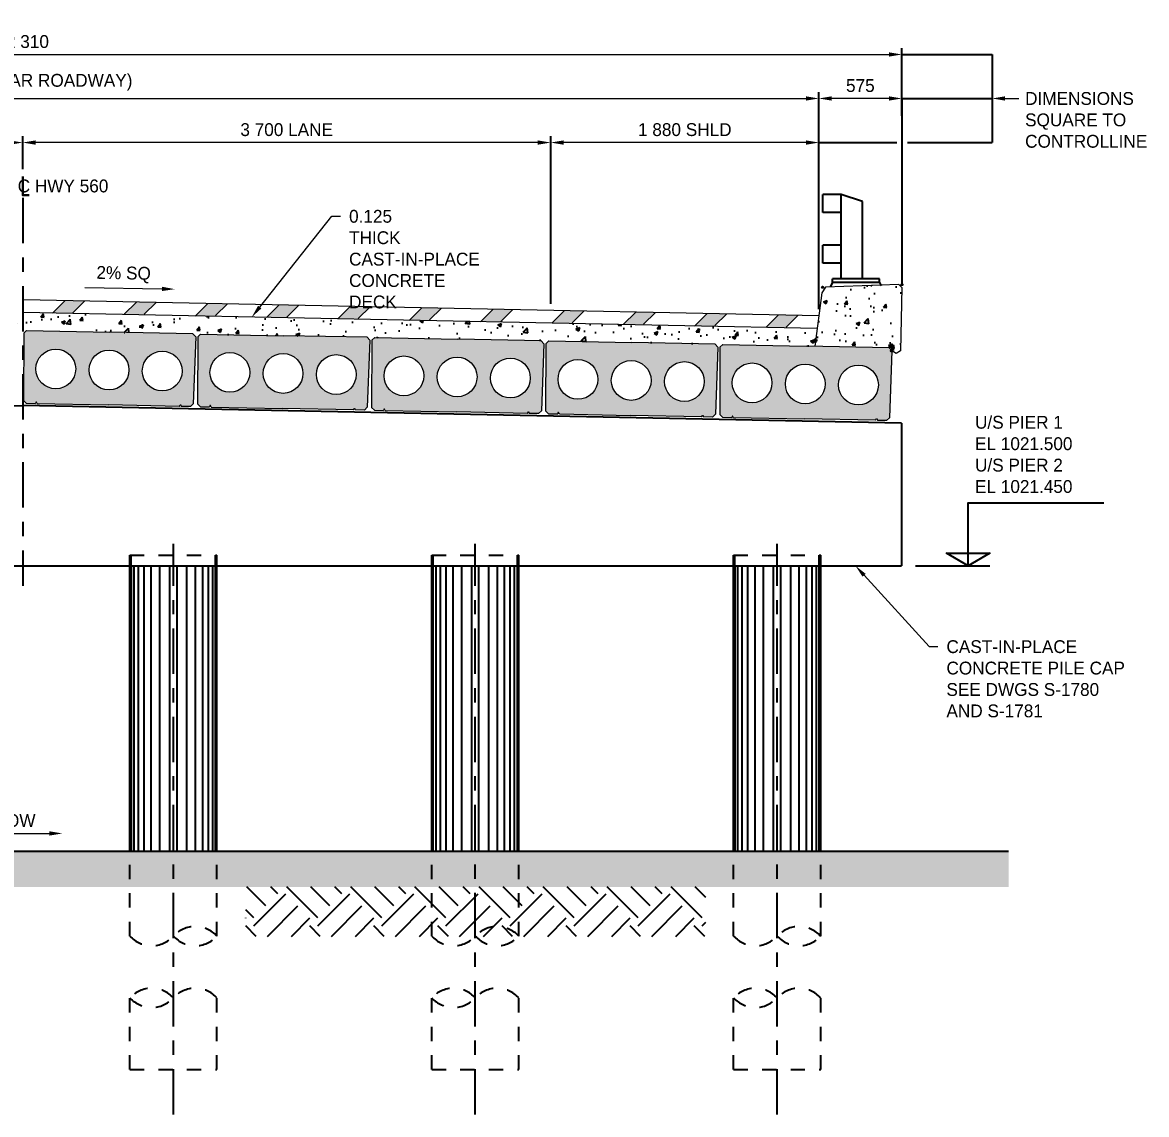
# Model space of a CAD drawing. Header units: metres. Extents: x 16681.2 to 16735.1, y 5649233.7 to 5649280.
# Drawn here: x 16724 to 16731.88, y 5649234.02 to 5649241.67 of the extents above; entities that cross this region are included whole.
import ezdxf
from ezdxf import colors
from ezdxf.entities.mleader import LeaderData, LeaderLine
from ezdxf.math import Vec2, Vec3

# ---------------------------------------------------------------- set-up
doc = ezdxf.new("R2010")
doc.units = ezdxf.units.M
doc.linetypes.add('CENTERX2', pattern=[101.6, 63.5, -12.7, 12.7, -12.7])
doc.linetypes.add('HIDDEN2', pattern=[4.7625, 3.175, -1.5875])
for name, color, linetype in [('S-BR-ANNO', 2, 'Continuous'), ('S-BR-CEN', 1, 'CENTERX2'), ('S-BR-DIM', 1, 'Continuous'), ('S-BR-EX-GROUND', 8, 'Continuous'), ('S-BR-HATCH', 252, 'Continuous'), ('S-BR-PIER', 3, 'Continuous'), ('S-BR-PILE-HDD', 21, 'HIDDEN2'), ('S-BR-PILE-PIPE', 63, 'Continuous'), ('S-BR-POST', 50, 'Continuous'), ('S-BR-RIP-RAP', 252, 'Continuous'), ('S-BR-TEXT', 2, 'Continuous')]:
    doc.layers.add(name, color=color, linetype=linetype)
doc.layers.add('S-BR-ELEVATIONS-NPLOT', color=8, linetype='Continuous', plot=False)
doc.layers.add('S-BR-NPLOT', color=250, linetype='Continuous', plot=False)
doc.layers.add('S-TB-TXT-WT2', color=2, linetype='Continuous', lineweight=30)
doc.styles.add('AT_Font_Prop_3.0', font='font99.shx', dxfattribs={"height": 3})
doc.dimstyles.new('AT_Prop_3.0 (Millimeters)', dxfattribs={"dimtxt": 3, "dimasz": 3, "dimexe": 1.5, "dimexo": 1.5, "dimgap": 1.5, "dimtad": 1, "dimdec": 3, "dimzin": 0, "dimdsep": 32, "dimtxsty": 'AT_Font_Prop_3.0', "dimcen": 1.5, "dimclrd": 1, "dimclre": 1, "dimclrt": 256, "dimaunit": 1, "dimadec": 4, "dimazin": 0, "dimtfac": 1, "dimtdec": 3, "dimtmove": 0, "dimatfit": 2, "dimfxl": 1, "dimtolj": 1, "dimtzin": 0, "dimlwd": 20, "dimlwe": -1, "dimarcsym": 0})
pattern_1 = [(50.19847, (16397.54366, 5649652.92977), (0.27335818, -0.02296186), [0.028575, -0.314325]), (355.19847, (16397.54366, 5649652.92977), (-0.05385754, 0.28640042), [0.02286, -0.25146088]), (100.649917, (16397.56644, 5649652.92785), (0.21950064, 0.26343856), [0.02428501, -0.26713537]), (46.38267, (16397.5434, 5649653.00597), (0.40683457, -0.0616546), [0.0428625, -0.4714875]), (96.83403, (16397.5773, 5649653.00083), (0.35481844, 0.3723705), [0.03642753, -0.4007034]), (351.38262, (16397.5434, 5649653.00597), (0.35481844, 0.3723705), [0.03428995, -0.3771896]), (21.19847, (16397.58156, 5649652.98705), (0.22795159, -0.15260909), [0.028575, -0.314325]), (326.19847, (16397.58156, 5649652.98705), (0.09174545, 0.27660141), [0.02286, -0.25146]), (71.64992, (16397.60055, 5649652.97433), (0.31969704, 0.12399232), [0.02428501, -0.2671349]), (37.698472, (16397.54366, 5649652.92977), (0.00419353, 0.126847846), [0, -0.248412, 0, -0.25527, 0, -0.2524125]), (7.698472, (16397.54366, 5649652.92977), (0.099708356, 0.150617154), [0, -0.145542, 0, -0.242697, 0, -0.0962025]), (327.698472, (16397.45869, 5649652.92947), (0.203414439, -0.007888538), [0, -0.09525, 0, -0.29718, 0, -0.394335]), (317.698472, (16397.4206, 5649652.92934), (0.222060323, 0.038909184), [0, -0.123825, 0, -0.197358, 0, -0.280035])]

# ---------------------------------------------------------------- blocks, each defined once
blk = doc.blocks.new('*D64')
at = {"layer": 'Defpoints', "color": 0, "transparency": 16777216}
for p in [(16730.1646, 5649241.4469), (16730.1646, 5649240.9709), (16717.8429, 5649239.8345)]:
    blk.add_point(p, dxfattribs=at)
at = {"layer": 'S-BR-DIM', "color": 1, "transparency": 16777216}
for p, q in [((16717.8429, 5649239.8795), (16717.8429, 5649241.4919)), ((16730.1646, 5649241.0159), (16730.1646, 5649241.4919))]:
    blk.add_line(p, q, dxfattribs=at)
at = {"layer": 'S-BR-DIM', "color": 1, "lineweight": 20, "transparency": 16777216}
blk.add_line((16717.9329, 5649241.4469), (16730.0746, 5649241.4469), dxfattribs=at)
at = {"layer": 'S-BR-DIM', "color": 1, "transparency": 16777216}
for points in [[(16717.9329, 5649241.4619), (16717.9329, 5649241.4319), (16717.8429, 5649241.4469)], [(16730.0746, 5649241.4619), (16730.0746, 5649241.4319), (16730.1646, 5649241.4469)]]:
    blk.add_solid(points, dxfattribs=at)
at = {"layer": 'S-BR-DIM', "color": 2, "transparency": 16777216, "insert": (16724.0038, 5649241.5369), "char_height": 0.09, "attachment_point": 5, "style": 'AT_Font_Prop_3.0'}
blk.add_mtext('\\A1;12 310', dxfattribs=at)
blk = doc.blocks.new('*D63')
at = {"layer": 'Defpoints', "color": 0, "transparency": 16777216}
for p in [(16729.5839, 5649241.1386), (16718.4241, 5649239.6566), (16729.5839, 5649239.6566)]:
    blk.add_point(p, dxfattribs=at)
at = {"layer": 'S-BR-DIM', "color": 1, "transparency": 16777216}
for p, q in [((16718.4241, 5649239.7016), (16718.4241, 5649241.1836)), ((16729.5839, 5649239.7016), (16729.5839, 5649241.1836))]:
    blk.add_line(p, q, dxfattribs=at)
at = {"layer": 'S-BR-DIM', "color": 1, "lineweight": 20, "transparency": 16777216}
blk.add_line((16718.5141, 5649241.1386), (16729.4939, 5649241.1386), dxfattribs=at)
at = {"layer": 'S-BR-DIM', "color": 1, "transparency": 16777216}
for points in [[(16718.5141, 5649241.1536), (16718.5141, 5649241.1236), (16718.4241, 5649241.1386)], [(16729.4939, 5649241.1536), (16729.4939, 5649241.1236), (16729.5839, 5649241.1386)]]:
    blk.add_solid(points, dxfattribs=at)
at = {"layer": 'S-BR-DIM', "color": 2, "transparency": 16777216, "insert": (16724.004, 5649241.2522), "char_height": 0.09, "attachment_point": 5, "style": 'AT_Font_Prop_3.0'}
blk.add_mtext('\\A1;11 160 (CLEAR ROADWAY)', dxfattribs=at)
blk = doc.blocks.new('*D61')
at = {"layer": 'Defpoints', "color": 0, "transparency": 16777216}
for p in [(16724.004, 5649240.8298), (16724.004, 5649240.5972), (16720.304, 5649239.6542)]:
    blk.add_point(p, dxfattribs=at)
at = {"layer": 'S-BR-DIM', "color": 1, "transparency": 16777216}
for p, q in [((16720.304, 5649239.6992), (16720.304, 5649240.8748)), ((16724.004, 5649240.6422), (16724.004, 5649240.8748))]:
    blk.add_line(p, q, dxfattribs=at)
at = {"layer": 'S-BR-DIM', "color": 1, "lineweight": 20, "transparency": 16777216}
blk.add_line((16720.394, 5649240.8298), (16723.914, 5649240.8298), dxfattribs=at)
at = {"layer": 'S-BR-DIM', "color": 1, "transparency": 16777216}
for points in [[(16720.394, 5649240.8448), (16720.394, 5649240.8148), (16720.304, 5649240.8298)], [(16723.914, 5649240.8448), (16723.914, 5649240.8148), (16724.004, 5649240.8298)]]:
    blk.add_solid(points, dxfattribs=at)
at = {"layer": 'S-BR-DIM', "color": 2, "transparency": 16777216, "insert": (16722.154, 5649240.9198), "char_height": 0.09, "attachment_point": 5, "style": 'AT_Font_Prop_3.0'}
blk.add_mtext('\\A1;3 700 LANE', dxfattribs=at)
blk = doc.blocks.new('*D60')
at = {"layer": 'Defpoints', "color": 0, "transparency": 16777216}
for p in [(16729.5839, 5649241.1386), (16730.1646, 5649240.9709), (16729.5839, 5649239.6566)]:
    blk.add_point(p, dxfattribs=at)
at = {"layer": 'S-BR-DIM', "color": 1, "transparency": 16777216}
for p, q in [((16729.5839, 5649239.7016), (16729.5839, 5649241.1836)), ((16730.1646, 5649241.0159), (16730.1646, 5649241.1836))]:
    blk.add_line(p, q, dxfattribs=at)
at = {"layer": 'S-BR-DIM', "color": 1, "lineweight": 20, "transparency": 16777216}
blk.add_line((16730.0746, 5649241.1386), (16729.6739, 5649241.1386), dxfattribs=at)
at = {"layer": 'S-BR-DIM', "color": 1, "transparency": 16777216}
for points in [[(16729.6739, 5649241.1536), (16729.6739, 5649241.1236), (16729.5839, 5649241.1386)], [(16730.0746, 5649241.1536), (16730.0746, 5649241.1236), (16730.1646, 5649241.1386)]]:
    blk.add_solid(points, dxfattribs=at)
at = {"layer": 'S-BR-DIM', "color": 2, "transparency": 16777216, "insert": (16729.8742, 5649241.2286), "char_height": 0.09, "attachment_point": 5, "rotation": 0, "style": 'AT_Font_Prop_3.0'}
blk.add_mtext('\\A1;575', dxfattribs=at)
blk = doc.blocks.new('*U14')
at = {"layer": 'S-BR-ANNO', "lineweight": 5}
for p, q in [((-0.0245, 0.0455), (-0.1128, -0.0428)), ((0.1128, 0.0428), (0.0301, -0.0399))]:
    blk.add_line(p, q, dxfattribs=at)
blk.add_solid([(0.0245, -0.0455), (-0.1128, -0.0428), (0.1128, 0.0428), (-0.0245, 0.0455)], dxfattribs=at)
blk = doc.blocks.new('*U15')
at = {"layer": 'S-BR-PIER', "color": 0, "linetype": 'ByBlock', "lineweight": -2, "transparency": 16777216}
for p in [(0, 0), (0.4999, -0.01), (0.9998, -0.02), (1.4997, -0.03), (1.9996, -0.04), (2.4995, -0.05), (2.9994, -0.06), (3.4993, -0.07), (3.9992, -0.08), (4.4991, -0.09), (4.999, -0.1)]:
    blk.add_blockref('*U14', p, dxfattribs=at)
blk = doc.blocks.new('*D58')
at = {"layer": 'Defpoints', "color": 0, "transparency": 16777216}
for p in [(16724.004, 5649240.8298), (16724.004, 5649240.5972), (16727.704, 5649239.6542)]:
    blk.add_point(p, dxfattribs=at)
at = {"layer": 'S-BR-DIM', "color": 1, "transparency": 16777216}
for p, q in [((16724.004, 5649240.6422), (16724.004, 5649240.8748)), ((16727.704, 5649239.6992), (16727.704, 5649240.8748))]:
    blk.add_line(p, q, dxfattribs=at)
at = {"layer": 'S-BR-DIM', "color": 1, "lineweight": 20, "transparency": 16777216}
blk.add_line((16727.614, 5649240.8298), (16724.094, 5649240.8298), dxfattribs=at)
at = {"layer": 'S-BR-DIM', "color": 1, "transparency": 16777216}
for points in [[(16724.094, 5649240.8448), (16724.094, 5649240.8148), (16724.004, 5649240.8298)], [(16727.614, 5649240.8448), (16727.614, 5649240.8148), (16727.704, 5649240.8298)]]:
    blk.add_solid(points, dxfattribs=at)
at = {"layer": 'S-BR-DIM', "color": 2, "transparency": 16777216, "insert": (16725.854, 5649240.9198), "char_height": 0.09, "attachment_point": 5, "rotation": 0, "style": 'AT_Font_Prop_3.0'}
blk.add_mtext('\\A1;3 700 LANE', dxfattribs=at)
blk = doc.blocks.new('*D57')
at = {"layer": 'Defpoints', "color": 0, "transparency": 16777216}
for p in [(16727.704, 5649240.8298), (16727.704, 5649239.6542), (16729.5839, 5649239.6166)]:
    blk.add_point(p, dxfattribs=at)
at = {"layer": 'S-BR-DIM', "color": 1, "transparency": 16777216}
for p, q in [((16727.704, 5649239.6992), (16727.704, 5649240.8748)), ((16729.5839, 5649239.6616), (16729.5839, 5649240.8748))]:
    blk.add_line(p, q, dxfattribs=at)
at = {"layer": 'S-BR-DIM', "color": 1, "lineweight": 20, "transparency": 16777216}
blk.add_line((16729.4939, 5649240.8298), (16727.794, 5649240.8298), dxfattribs=at)
at = {"layer": 'S-BR-DIM', "color": 1, "transparency": 16777216}
for points in [[(16727.794, 5649240.8448), (16727.794, 5649240.8148), (16727.704, 5649240.8298)], [(16729.4939, 5649240.8448), (16729.4939, 5649240.8148), (16729.5839, 5649240.8298)]]:
    blk.add_solid(points, dxfattribs=at)
at = {"layer": 'S-BR-DIM', "color": 2, "transparency": 16777216, "insert": (16728.6439, 5649240.9198), "char_height": 0.09, "attachment_point": 5, "rotation": 0, "style": 'AT_Font_Prop_3.0'}
blk.add_mtext('\\A1;1 880 SHLD', dxfattribs=at)
blk = doc.blocks.new('*D65')
at = {"layer": 'Defpoints', "color": 0, "transparency": 16777216}
for p in [(16723.6495, 5649235.9885), (16724.2808, 5649235.9885), (16724.2808, 5649235.9885)]:
    blk.add_point(p, dxfattribs=at)
at = {"layer": 'S-TB-TXT-WT2', "color": 1, "lineweight": 20, "transparency": 16777216}
blk.add_line((16723.6495, 5649235.9885), (16724.1908, 5649235.9885), dxfattribs=at)
at = {"layer": 'S-TB-TXT-WT2', "color": 1, "transparency": 16777216}
blk.add_solid([(16724.1908, 5649236.0035), (16724.1908, 5649235.9735), (16724.2808, 5649235.9885)], dxfattribs=at)
at = {"layer": 'S-TB-TXT-WT2', "transparency": 16777216, "insert": (16723.9201, 5649236.0785), "char_height": 0.09, "attachment_point": 5, "style": 'AT_Font_Prop_3.0'}
blk.add_mtext('\\A1;FLOW', dxfattribs=at)
blk = doc.blocks.new('_None')
blk = doc.blocks.new('*D66')
at = {"layer": 'Defpoints', "color": 0, "transparency": 16777216}
for p in [(16724.4388, 5649239.8152), (16725.07, 5649239.8025), (16725.07, 5649239.8025)]:
    blk.add_point(p, dxfattribs=at)
at = {"layer": 'S-TB-TXT-WT2', "color": 1, "lineweight": 20, "transparency": 16777216}
blk.add_line((16724.4388, 5649239.8152), (16724.98, 5649239.8043), dxfattribs=at)
at = {"layer": 'S-TB-TXT-WT2', "color": 1, "transparency": 16777216}
blk.add_solid([(16724.9803, 5649239.8193), (16724.9797, 5649239.7893), (16725.07, 5649239.8025)], dxfattribs=at)
at = {"layer": 'S-TB-TXT-WT2', "transparency": 16777216, "insert": (16724.7113, 5649239.904), "char_height": 0.09, "attachment_point": 5, "rotation": 358.85424, "style": 'AT_Font_Prop_3.0'}
blk.add_mtext('\\A1;2% SQ', dxfattribs=at)

msp = doc.modelspace()

# ---------------------------------------------------------------- hatches: boundary and pattern name
at = {"layer": 'S-BR-DIM'}
h = msp.add_hatch(color=254, dxfattribs=at)
h.dxf.hatch_style = 1
h.paths.add_polyline_path([(16724.011, 5649239.493), (16724.0314, 5649239.5126), (16724.6142, 5649239.5009), (16725.1971, 5649239.4893), (16725.2116, 5649239.4742, 0.204115), (16725.2093, 5649239.4689, 0.403413), (16725.2164, 5649239.4615), (16725.1993, 5649238.9991), (16725.1789, 5649238.9795), (16725.1143, 5649238.9808), (16725.1125, 5649238.9909), (16725.1085, 5649238.9909), (16725.1023, 5649238.9811), (16724.604, 5649238.991), (16724.1058, 5649239.001), (16724.1, 5649239.0111), (16724.096, 5649239.0112), (16724.0938, 5649239.0012), (16724.0292, 5649239.0025), (16724.0096, 5649239.0229)])
h.paths.add_polyline_path([(16724.0965, 5649239.2434, 1), (16724.3755, 5649239.2434, 1)], flags=16)
h.paths.add_polyline_path([(16724.4694, 5649239.236, 1), (16724.7484, 5649239.236, 1)], flags=16)
h.paths.add_polyline_path([(16724.8424, 5649239.2285, 1), (16725.1214, 5649239.2285, 1)], flags=16)
h = msp.add_hatch(color=254, dxfattribs=at)
h.dxf.hatch_style = 1
h.paths.add_polyline_path([(16725.2307, 5649239.4686), (16725.2511, 5649239.4882), (16725.834, 5649239.4765), (16726.4169, 5649239.4649), (16726.4313, 5649239.4498, 0.204115), (16726.4291, 5649239.4445, 0.403413), (16726.4362, 5649239.4371), (16726.4191, 5649238.9747), (16726.3987, 5649238.9551), (16726.334, 5649238.9564), (16726.3322, 5649238.9665), (16726.3282, 5649238.9665), (16726.322, 5649238.9567), (16725.8238, 5649238.9666), (16725.3256, 5649238.9766), (16725.3198, 5649238.9867), (16725.3158, 5649238.9868), (16725.3136, 5649238.9768), (16725.2489, 5649238.9781), (16725.2293, 5649238.9985)])
h.paths.add_polyline_path([(16725.3163, 5649239.219, 1), (16725.5953, 5649239.219, 1)], flags=16)
h.paths.add_polyline_path([(16725.6892, 5649239.2116, 1), (16725.9682, 5649239.2116, 1)], flags=16)
h.paths.add_polyline_path([(16726.0621, 5649239.2041, 1), (16726.3411, 5649239.2041, 1)], flags=16)
h = msp.add_hatch(color=254, dxfattribs=at)
h.dxf.hatch_style = 1
h.paths.add_polyline_path([(16726.4505, 5649239.4442), (16726.4709, 5649239.4638), (16727.0538, 5649239.4521), (16727.6366, 5649239.4405), (16727.6511, 5649239.4254, 0.204115), (16727.6488, 5649239.4201, 0.403413), (16727.656, 5649239.4127), (16727.6388, 5649238.9503), (16727.6184, 5649238.9307), (16727.5538, 5649238.932), (16727.552, 5649238.9421), (16727.548, 5649238.9421), (16727.5418, 5649238.9323), (16727.0436, 5649238.9422), (16726.5453, 5649238.9522), (16726.5395, 5649238.9623), (16726.5355, 5649238.9624), (16726.5333, 5649238.9524), (16726.4687, 5649238.9537), (16726.4491, 5649238.9741)])
h.paths.add_polyline_path([(16726.536, 5649239.1946, 1), (16726.815, 5649239.1946, 1)], flags=16)
h.paths.add_polyline_path([(16726.909, 5649239.1872, 1), (16727.188, 5649239.1872, 1)], flags=16)
h.paths.add_polyline_path([(16727.2819, 5649239.1797, 1), (16727.5609, 5649239.1797, 1)], flags=16)
h = msp.add_hatch(color=254, dxfattribs=at)
h.dxf.hatch_style = 1
h.paths.add_polyline_path([(16727.6702, 5649239.4198), (16727.6906, 5649239.4394), (16728.2735, 5649239.4277), (16728.8564, 5649239.4161), (16728.8708, 5649239.401, 0.204115), (16728.8686, 5649239.3957, 0.403413), (16728.8757, 5649239.3883), (16728.8586, 5649238.9259), (16728.8382, 5649238.9063), (16728.7735, 5649238.9076), (16728.7717, 5649238.9177), (16728.7677, 5649238.9178), (16728.7615, 5649238.9079), (16728.2633, 5649238.9178), (16727.7651, 5649238.9278), (16727.7593, 5649238.9379), (16727.7553, 5649238.938), (16727.7531, 5649238.928), (16727.6884, 5649238.9293), (16727.6688, 5649238.9497)])
h.paths.add_polyline_path([(16727.7558, 5649239.1702, 1), (16728.0348, 5649239.1702, 1)], flags=16)
h.paths.add_polyline_path([(16728.1287, 5649239.1628, 1), (16728.4077, 5649239.1628, 1)], flags=16)
h.paths.add_polyline_path([(16728.5016, 5649239.1553, 1), (16728.7806, 5649239.1553, 1)], flags=16)
h = msp.add_hatch(color=254, dxfattribs=at)
h.dxf.hatch_style = 1
h.paths.add_polyline_path([(16728.9104, 5649239.415), (16728.89, 5649239.3954), (16728.8886, 5649238.9253), (16728.9082, 5649238.9049), (16728.9729, 5649238.9036), (16728.9751, 5649238.9136), (16728.9791, 5649238.9135), (16728.9849, 5649238.9034), (16729.4831, 5649238.8934), (16729.9813, 5649238.8835), (16729.9875, 5649238.8934), (16729.9915, 5649238.8933), (16729.9933, 5649238.8832), (16730.058, 5649238.8819), (16730.0783, 5649238.9015), (16730.0955, 5649239.3639, -0.40442), (16730.0883, 5649239.3713, -0.203213), (16730.0906, 5649239.3766), (16730.0761, 5649239.3917), (16729.4933, 5649239.4033)])
h.paths.add_polyline_path([(16729.2545, 5649239.1454, -1), (16728.9755, 5649239.1463, -1)], flags=16)
h.paths.add_polyline_path([(16729.6275, 5649239.1379, -1), (16729.3485, 5649239.1389, -1)], flags=16)
h.paths.add_polyline_path([(16730.0004, 5649239.1305, -1), (16729.7214, 5649239.1314, -1)], flags=16)
at = {"layer": 'S-BR-HATCH'}
h = msp.add_hatch(dxfattribs=at)
h.set_pattern_fill('EARTH', color=256, scale=0.05, angle=45)
h.set_pattern_definition([(45.000000004, (-41.69335, 62.2727), (-3.3e-11, 0.449012806053), [0.3175, -0.3175]), (45.000000004, (-41.77754, 62.3569), (-3.3e-11, 0.449012806053), [0.3175, -0.3175]), (45.000000004, (-41.86173, 62.4411), (-3.3e-11, 0.449012806053), [0.3175, -0.3175]), (135.000000004, (-41.86173, 62.49722), (-0.449012806053, -3.3e-11), [0.3175, -0.3175]), (135.000000004, (-41.77754, 62.5814), (-0.449012806053, -3.3e-11), [0.3175, -0.3175]), (135.000000004, (-41.69335, 62.6656), (-0.449012806053, -3.3e-11), [0.3175, -0.3175])])
h.paths.add_polyline_path([(16726.9146, 5649235.6139), (16725.5666, 5649235.6139), (16725.5666, 5649235.2675), (16726.9146, 5649235.2675)])
h.paths.add_polyline_path([(16727.2196, 5649235.6139), (16726.9146, 5649235.6139), (16726.9146, 5649235.2675), (16727.2196, 5649235.2675)])
h.paths.add_polyline_path([(16727.5246, 5649235.6139), (16727.2196, 5649235.6139), (16727.2196, 5649235.2675), (16727.5246, 5649235.2675)])
h.paths.add_polyline_path([(16728.7924, 5649235.6139), (16727.5246, 5649235.6139), (16727.5246, 5649235.2675), (16728.7924, 5649235.2675)])
at = {"layer": 'S-BR-NPLOT'}
h = msp.add_hatch(dxfattribs=at)
h.set_pattern_fill('AR-CONC', color=256, scale=0.0015)
h.set_pattern_definition(pattern_1)
h.paths.add_polyline_path([(16724.004, 5649239.6382), (16718.4356, 5649239.5268), (16718.4517, 5649239.4021), (16724.004, 5649239.5131)])
h.paths.add_polyline_path([(16718.4035, 5649239.7762), (16718.3784, 5649239.8168), (16717.8629, 5649239.8343), (16717.8433, 5649239.815), (16717.8522, 5649239.3701), (16717.8826, 5649239.3507), (16717.9122, 5649239.3713), (16717.9315, 5649239.3917), (16718.4517, 5649239.4021)])
h = msp.add_hatch(dxfattribs=at)
h.set_pattern_fill('AR-CONC', color=256, scale=0.0015)
h.set_pattern_definition(pattern_1)
h.paths.add_polyline_path([(16724.004, 5649239.6382), (16729.5723, 5649239.5268), (16729.5563, 5649239.4021), (16724.004, 5649239.5131)])
h.paths.add_polyline_path([(16729.6044, 5649239.7762), (16729.6296, 5649239.8168), (16730.145, 5649239.8343), (16730.1646, 5649239.815), (16730.1557, 5649239.3701), (16730.1253, 5649239.3507), (16730.0957, 5649239.3713), (16730.0765, 5649239.3917), (16729.5563, 5649239.4021)])
at = {"layer": 'S-BR-RIP-RAP'}
h = msp.add_hatch(dxfattribs=at)
h.set_pattern_fill('GRAVEL', color=256, scale=0.015, angle=45)
h.set_pattern_definition([(273.01278750423, (-48.320158, 63.097445), (0.2694076836506, -4.57993062174421), [0.051258216, -5.074572545935]), (229.96974100423, (-48.317464, 63.046258), (2.96348450306755, 3.502299901504245), [0.087960708, -8.708107334029]), (177.51044710423, (-48.37404, 62.978906), (5.65756135639671, -0.26940768104189), [0.062022228, -6.140208419115]), (312.27368900423, (-48.411757, 62.806485), (-5.118745988834664, 5.6575613564315), [0.080100678, -7.92996561386]), (337.83365418423, (-48.357875, 62.747215), (-4.579930621950173, 1.885853784926366), [0.078545055, -7.775971161802]), (42.27368900423, (-48.285135, 62.71758), (-5.6575613564315, -5.118745988834664), [0.080100678, -7.92996561386]), (82.69424047423, (-48.225866, 62.771462), (-0.80822305008178, -6.196376723643678), [0.105929049, -10.486967297137]), (117.25532837423, (-48.212395, 62.876531), (-4.04111525438981, 7.81282282537732), [0.100007928, -9.900788490286]), (166.42956562423, (-48.258195, 62.965435), (-5.657561356490684, 1.34703841724862), [0.08037195, -7.956831854807]), (220.2363583042, (-48.336323, 62.984294), (3.23289220380902, 2.69407683605146), [0.091756992, -4.4960905425]), (267.39743780423, (-48.406369, 62.925024), (-0.269407682958187, -6.196376723567014), [0.118661688, -11.747515876827]), (183.8140748342, (-48.14235, 63.070504), (-3.5022998872154, -0.26940768364616), [0.040500681, -4.009584873652]), (216.46923440423, (-48.18276, 63.06781), (4.041115253745414, 2.96348452095683), [0.077052297, -7.628195849556]), (270, (-48.24472, 63.022), (0.269407683652, -0.269407683612), [0.053881401, -0.484933966264]), (248.1985905142, (-48.29591, 63.03548), (0.80822305088814, 1.88585378542645), [0.029016198, -2.872593355334]), (336.8014094942, (-48.30669, 63.00854), (-1.0776307346057, 0.5388153671094), [0.041034843, -2.0107129485]), (75.9637565342, (-48.26897, 62.992376), (0.26940768358195, 1.34703841817046), [0.066647949, -2.154944722936]), (206.5650511842, (-48.25281, 63.05703), (0.8082230508622, 0.269407683734), [0.048193071, -1.156634717524]), (61.38954033823, (-48.462944, 62.852284), (1.88585378516588, 3.50229988735628), [0.0675132, -6.68382400088]), (115.34617594423, (-48.430616, 62.911554), (1.88585378558942, -4.04111525440547), [0.056639841, -5.60733235173]), (338.1985905142, (-48.30669, 63.110915), (-1.88585378542784, 0.8082230508887), [0.058032015, -2.843577538334]), (28.61045967423, (-48.252806, 63.089363), (-3.50229988694567, -1.88585378592811), [0.0675132, -6.68382400088]), (24.4439547842, (-48.29591, 62.68525), (-1.88585378536484, -0.80822305103545), [0.06510528, -3.190160146966]), (339.77514060423, (-48.236642, 62.712192), (-4.31052293910699, 1.61644609914177), [0.054550818, -5.400539007108]), (111.8014094942, (-48.034586, 62.8442), (-0.80822305115396, 1.8858537853141), [0.058032015, -2.843577538334]), (62.35402464423, (-48.05614, 62.898083), (-2.42466915205459, -4.57993062208082), [0.063867411, -6.32285639703]), (114.4439547842, (-48.166596, 62.71219), (0.80822305102235, -1.88585378537047), [0.03255264, -3.222712786966]), (146.3099324782, (-48.05075, 62.82804), (-1.3470384182201, 0.8082230507967), [0.01942719, -1.92329924468]), (210.9637565362, (-48.066915, 62.83881), (1.0776307344884, 0.5388153673437), [0.078545055, -1.49235818836]), (231.00900596423, (-48.134267, 62.798403), (2.42466915231455, 2.963484520258594), [0.07279005, -7.2062047295]), (348.6900675342, (-48.24472, 62.96813), (-0.8082230509349, 0.2694076835163), [0.054948582, -1.318766453952]), (38.15722659423, (-48.190843, 62.957353), (5.1187459884994, 4.041115255127077), [0.095933514, -9.497401359755]), (105.9453959042, (-48.11541, 63.016623), (0.80822305106846, -2.96348451990586), [0.039226236, -3.883408847716]), (135.000000004, (-48.1262, 63.05434), (-0.538815367264, -4e-11), [0.02286, -0.35814]), (165.25643716423, (-48.147737, 62.801097), (2.96348451995597, -0.80822305088449), [0.052930044, -5.24009111598]), (93.01278750423, (-48.198925, 62.814567), (-0.26940768363458, 4.57993062174505), [0.102516432, -5.023314329935]), (45.000000004, (-48.2043, 62.91694), (-4e-11, 0.538815367264), [0.09906, -0.28194]), (10.30484650423, (-48.134267, 62.986988), (4.57993062124818, 0.80822305371288), [0.060241434, -5.96389750862]), (299.0546041042, (-48.075, 62.997764), (0.80822305101927, -1.3470384180866), [0.055474362, -2.718247505816]), (252.64597536423, (-48.048057, 62.949271), (-2.42466915265717, -7.812822825339946), [0.090321765, -8.94186966344]), (220.42607874423, (-48.074997, 62.86306), (-3.771707570610126, -3.232892203863356), [0.095554419, -9.459876968436])])
h.paths.add_polyline_path([(16716.51, 5649235.6139), (16716.51, 5649235.8639), (16730.9125, 5649235.8639), (16730.9125, 5649235.6139)])

# ---------------------------------------------------------------- linework, layer by layer
at = {"layer": 'S-BR-ANNO', "lineweight": 5}
for p, q in [((16729.6044, 5649239.7762), (16729.5563, 5649239.4021)), ((16729.6296, 5649239.8168), (16729.6044, 5649239.7762)), ((16730.145, 5649239.8343), (16729.6296, 5649239.8168)), ((16730.1646, 5649239.815), (16730.145, 5649239.8343)), ((16730.1646, 5649239.815), (16730.1557, 5649239.3701)), ((16729.5839, 5649239.6166), (16724.0087, 5649239.7281)), ((16729.5723, 5649239.5268), (16724.0069, 5649239.6381)), ((16724.011, 5649239.493), (16724.0096, 5649239.0229)), ((16724.011, 5649239.493), (16724.0314, 5649239.5126)), ((16724.0314, 5649239.5126), (16724.6142, 5649239.5009)), ((16725.1971, 5649239.4893), (16724.6142, 5649239.5009)), ((16725.2167, 5649239.4689), (16725.1971, 5649239.4893)), ((16725.2167, 5649239.4689), (16725.1993, 5649238.9991)), ((16725.2307, 5649239.4686), (16725.2293, 5649238.9985)), ((16725.2307, 5649239.4686), (16725.2511, 5649239.4882)), ((16725.2511, 5649239.4882), (16725.834, 5649239.4765)), ((16726.4169, 5649239.4649), (16725.834, 5649239.4765)), ((16726.4365, 5649239.4445), (16726.4169, 5649239.4649)), ((16726.4505, 5649239.4442), (16726.4709, 5649239.4638)), ((16726.4709, 5649239.4638), (16727.0538, 5649239.4521)), ((16727.6366, 5649239.4405), (16727.0538, 5649239.4521)), ((16726.4365, 5649239.4445), (16726.4191, 5649238.9747)), ((16726.4505, 5649239.4442), (16726.4491, 5649238.9741)), ((16727.6562, 5649239.4201), (16727.6366, 5649239.4405)), ((16727.6562, 5649239.4201), (16727.6388, 5649238.9503)), ((16727.6702, 5649239.4198), (16727.6688, 5649238.9497)), ((16727.6702, 5649239.4198), (16727.6906, 5649239.4394)), ((16727.6906, 5649239.4394), (16728.2735, 5649239.4277)), ((16728.8564, 5649239.4161), (16728.2735, 5649239.4277)), ((16728.876, 5649239.3957), (16728.8564, 5649239.4161)), ((16728.876, 5649239.3957), (16728.8586, 5649238.9259)), ((16728.89, 5649239.3954), (16728.8886, 5649238.9253)), ((16728.89, 5649239.3954), (16728.9104, 5649239.415)), ((16728.9104, 5649239.415), (16729.4933, 5649239.4033)), ((16730.0761, 5649239.3917), (16729.4933, 5649239.4033)), ((16730.0957, 5649239.3713), (16730.0761, 5649239.3917)), ((16730.0957, 5649239.3713), (16730.0765, 5649239.3917)), ((16730.0957, 5649239.3713), (16730.0783, 5649238.9015)), ((16730.1253, 5649239.3507), (16730.0957, 5649239.3713)), ((16730.1557, 5649239.3701), (16730.1253, 5649239.3507)), ((16724.0096, 5649239.0229), (16724.0292, 5649239.0025)), ((16724.0292, 5649239.0025), (16724.0938, 5649239.0012)), ((16724.096, 5649239.0112), (16724.0938, 5649239.0012)), ((16724.1, 5649239.0111), (16724.096, 5649239.0112)), ((16724.1058, 5649239.001), (16724.1, 5649239.0111)), ((16724.1058, 5649239.001), (16724.604, 5649238.991)), ((16725.1023, 5649238.9811), (16724.604, 5649238.991)), ((16725.1023, 5649238.9811), (16725.1085, 5649238.9909)), ((16725.1085, 5649238.9909), (16725.1125, 5649238.9909)), ((16725.1125, 5649238.9909), (16725.1143, 5649238.9808)), ((16725.1789, 5649238.9795), (16725.1143, 5649238.9808)), ((16725.1993, 5649238.9991), (16725.1789, 5649238.9795)), ((16725.2293, 5649238.9985), (16725.2489, 5649238.9781)), ((16725.2489, 5649238.9781), (16725.3136, 5649238.9768)), ((16725.3158, 5649238.9868), (16725.3136, 5649238.9768)), ((16725.3198, 5649238.9867), (16725.3158, 5649238.9868)), ((16725.3256, 5649238.9766), (16725.3198, 5649238.9867)), ((16725.3256, 5649238.9766), (16725.8238, 5649238.9666)), ((16726.322, 5649238.9567), (16725.8238, 5649238.9666)), ((16726.322, 5649238.9567), (16726.3282, 5649238.9665)), ((16726.3282, 5649238.9665), (16726.3322, 5649238.9665)), ((16726.3322, 5649238.9665), (16726.334, 5649238.9564)), ((16726.3987, 5649238.9551), (16726.334, 5649238.9564)), ((16726.4191, 5649238.9747), (16726.3987, 5649238.9551)), ((16726.4491, 5649238.9741), (16726.4687, 5649238.9537)), ((16726.4687, 5649238.9537), (16726.5333, 5649238.9524)), ((16726.5355, 5649238.9624), (16726.5333, 5649238.9524)), ((16726.5395, 5649238.9623), (16726.5355, 5649238.9624)), ((16726.5453, 5649238.9522), (16726.5395, 5649238.9623)), ((16726.5453, 5649238.9522), (16727.0436, 5649238.9422)), ((16727.5418, 5649238.9323), (16727.0436, 5649238.9422)), ((16727.5418, 5649238.9323), (16727.548, 5649238.9421)), ((16727.548, 5649238.9421), (16727.552, 5649238.9421)), ((16727.552, 5649238.9421), (16727.5538, 5649238.932)), ((16727.6184, 5649238.9307), (16727.5538, 5649238.932)), ((16727.6388, 5649238.9503), (16727.6184, 5649238.9307)), ((16727.6688, 5649238.9497), (16727.6884, 5649238.9293)), ((16727.6884, 5649238.9293), (16727.7531, 5649238.928)), ((16727.7553, 5649238.938), (16727.7531, 5649238.928)), ((16727.7593, 5649238.9379), (16727.7553, 5649238.938)), ((16727.7651, 5649238.9278), (16727.7593, 5649238.9379)), ((16727.7651, 5649238.9278), (16728.2633, 5649238.9178)), ((16728.7615, 5649238.9079), (16728.2633, 5649238.9178)), ((16728.7615, 5649238.9079), (16728.7677, 5649238.9178)), ((16728.7677, 5649238.9178), (16728.7717, 5649238.9177)), ((16728.7717, 5649238.9177), (16728.7735, 5649238.9076)), ((16728.8382, 5649238.9063), (16728.7735, 5649238.9076)), ((16728.8586, 5649238.9259), (16728.8382, 5649238.9063)), ((16728.8886, 5649238.9253), (16728.9082, 5649238.9049)), ((16728.9082, 5649238.9049), (16728.9729, 5649238.9036)), ((16728.9751, 5649238.9136), (16728.9729, 5649238.9036)), ((16728.9791, 5649238.9135), (16728.9751, 5649238.9136)), ((16728.9849, 5649238.9034), (16728.9791, 5649238.9135)), ((16728.9849, 5649238.9034), (16729.4831, 5649238.8934)), ((16730.0783, 5649238.9015), (16730.058, 5649238.8819)), ((16729.9813, 5649238.8835), (16729.4831, 5649238.8934)), ((16729.9813, 5649238.8835), (16729.9875, 5649238.8934)), ((16729.9875, 5649238.8934), (16729.9915, 5649238.8933)), ((16729.9915, 5649238.8933), (16729.9933, 5649238.8832)), ((16730.058, 5649238.8819), (16729.9933, 5649238.8832))]:
    msp.add_line(p, q, dxfattribs=at)
for centre in [(16724.236, 5649239.2434), (16724.6089, 5649239.236), (16724.9819, 5649239.2285), (16725.4558, 5649239.219), (16725.8287, 5649239.2116), (16726.2016, 5649239.2041), (16726.6755, 5649239.1946), (16727.0485, 5649239.1872), (16727.4214, 5649239.1797), (16727.8953, 5649239.1702), (16728.2682, 5649239.1628), (16728.6411, 5649239.1553), (16729.115, 5649239.1459), (16729.488, 5649239.1384), (16729.8609, 5649239.1309)]:
    msp.add_circle(centre, 0.1395, dxfattribs=at)
at = {"layer": 'S-BR-CEN', "ltscale": 0.005}
for p, q in [((16724.004, 5649240.4416), (16724.004, 5649237.7229)), ((16725.0604, 5649234.019), (16725.0604, 5649238.0187)), ((16727.1758, 5649234.019), (16727.1758, 5649238.0187)), ((16729.2912, 5649234.019), (16729.2912, 5649238.0187))]:
    msp.add_line(p, q, dxfattribs=at)
at = {"layer": 'S-BR-DIM'}
for p, q in [((16730.165, 5649241.4469), (16730.7968, 5649241.4469)), ((16730.7968, 5649241.4469), (16730.7968, 5649240.8298)), ((16730.165, 5649241.1386), (16730.7968, 5649241.1386)), ((16730.165, 5649241.1386), (16730.165, 5649239.835)), ((16729.5839, 5649240.8298), (16730.1296, 5649240.8298)), ((16730.2038, 5649240.8298), (16730.7968, 5649240.8298)), ((16730.2612, 5649237.8639), (16730.7824, 5649237.8639))]:
    msp.add_line(p, q, dxfattribs=at)
at = {"layer": 'S-BR-DIM', "color": 2, "lineweight": 30}
msp.add_lwpolyline([(16724.004, 5649240.5918), (16724.004, 5649240.4609), (16724.0494, 5649240.4609)], dxfattribs=at)
at = {"layer": 'S-BR-DIM'}
msp.add_lwpolyline([(16730.6298, 5649237.8639), (16730.4772, 5649237.952), (16730.7824, 5649237.952), (16730.6298, 5649237.8639), (16730.6298, 5649238.3056), (16731.5816, 5649238.3056)], dxfattribs=at)
at = {"layer": 'S-BR-ELEVATIONS-NPLOT'}
for centre, radius in [((16729.6095, 5649239.8161), 0.00503), ((16730.165, 5649239.835), 0.00503), ((16730.0957, 5649239.3713), 0.00742)]:
    msp.add_circle(centre, radius, dxfattribs=at)
at = {"layer": 'S-BR-EX-GROUND', "color": 3}
msp.add_line((16716.51, 5649235.8639), (16730.9125, 5649235.8639), dxfattribs=at)
at = {"layer": 'S-BR-HATCH', "ltscale": 0.04}
for p, q in [((16724.7654, 5649235.8639), (16724.7654, 5649237.8639)), ((16724.7854, 5649235.8639), (16724.7854, 5649237.8639)), ((16724.8154, 5649235.8639), (16724.8154, 5649237.8639)), ((16724.8554, 5649235.8639), (16724.8554, 5649237.8639)), ((16724.9054, 5649235.8639), (16724.9054, 5649237.8639)), ((16724.9654, 5649235.8639), (16724.9654, 5649237.8639)), ((16725.0354, 5649235.8639), (16725.0354, 5649237.8639)), ((16725.0854, 5649235.8639), (16725.0854, 5649237.8639)), ((16725.1554, 5649235.8639), (16725.1554, 5649237.8639)), ((16725.2154, 5649235.8639), (16725.2154, 5649237.8639)), ((16725.2654, 5649235.8639), (16725.2654, 5649237.8639)), ((16725.3054, 5649235.8639), (16725.3054, 5649237.8639)), ((16725.3354, 5649235.8639), (16725.3354, 5649237.8639)), ((16725.3554, 5649235.8639), (16725.3554, 5649237.8639)), ((16726.8808, 5649235.8639), (16726.8808, 5649237.8639)), ((16726.9008, 5649235.8639), (16726.9008, 5649237.8639)), ((16726.9308, 5649235.8639), (16726.9308, 5649237.8639)), ((16726.9708, 5649235.8639), (16726.9708, 5649237.8639)), ((16727.0208, 5649235.8639), (16727.0208, 5649237.8639)), ((16727.0808, 5649235.8639), (16727.0808, 5649237.8639)), ((16727.1508, 5649235.8639), (16727.1508, 5649237.8639)), ((16727.2008, 5649235.8639), (16727.2008, 5649237.8639)), ((16727.2708, 5649235.8639), (16727.2708, 5649237.8639)), ((16727.3308, 5649235.8639), (16727.3308, 5649237.8639)), ((16727.3808, 5649235.8639), (16727.3808, 5649237.8639)), ((16727.4208, 5649235.8639), (16727.4208, 5649237.8639)), ((16727.4508, 5649235.8639), (16727.4508, 5649237.8639)), ((16727.4708, 5649235.8639), (16727.4708, 5649237.8639)), ((16728.9962, 5649235.8639), (16728.9962, 5649237.8639)), ((16729.0162, 5649235.8639), (16729.0162, 5649237.8639)), ((16729.0462, 5649235.8639), (16729.0462, 5649237.8639)), ((16729.0862, 5649235.8639), (16729.0862, 5649237.8639)), ((16729.1362, 5649235.8639), (16729.1362, 5649237.8639)), ((16729.1962, 5649235.8639), (16729.1962, 5649237.8639)), ((16729.2662, 5649235.8639), (16729.2662, 5649237.8639)), ((16729.3162, 5649235.8639), (16729.3162, 5649237.8639)), ((16729.3862, 5649235.8639), (16729.3862, 5649237.8639)), ((16729.4462, 5649235.8639), (16729.4462, 5649237.8639)), ((16729.4962, 5649235.8639), (16729.4962, 5649237.8639)), ((16729.5362, 5649235.8639), (16729.5362, 5649237.8639)), ((16729.5662, 5649235.8639), (16729.5662, 5649237.8639)), ((16729.5862, 5649235.8639), (16729.5862, 5649237.8639))]:
    msp.add_line(p, q, dxfattribs=at)
at = {"layer": 'S-BR-PIER'}
for p, q in [((16717.8457, 5649238.8639), (16724.004, 5649238.987)), ((16730.1622, 5649238.8639), (16724.004, 5649238.987)), ((16730.1622, 5649238.8639), (16730.1622, 5649237.8639)), ((16717.8457, 5649237.8639), (16730.1622, 5649237.8639))]:
    msp.add_line(p, q, dxfattribs=at)
at = {"layer": 'S-BR-PILE-HDD', "ltscale": 0.025}
for p, q in [((16724.7554, 5649237.9389), (16725.3654, 5649237.9389)), ((16724.7554, 5649237.8639), (16724.7554, 5649237.9389)), ((16724.7649, 5649235.8639), (16724.7649, 5649237.9389)), ((16725.3559, 5649235.8639), (16725.3559, 5649237.9389)), ((16725.3654, 5649237.8639), (16725.3654, 5649237.9389)), ((16726.8708, 5649237.9389), (16727.4808, 5649237.9389)), ((16726.8708, 5649237.8639), (16726.8708, 5649237.9389)), ((16726.8803, 5649235.8639), (16726.8803, 5649237.9389)), ((16727.4713, 5649235.8639), (16727.4713, 5649237.9389)), ((16727.4808, 5649237.8639), (16727.4808, 5649237.9389)), ((16728.9862, 5649237.9389), (16729.5962, 5649237.9389)), ((16728.9862, 5649237.8639), (16728.9862, 5649237.9389)), ((16728.9957, 5649235.8639), (16728.9957, 5649237.9389)), ((16729.5867, 5649235.8639), (16729.5867, 5649237.9389)), ((16729.5962, 5649237.8639), (16729.5962, 5649237.9389)), ((16724.7554, 5649235.269), (16724.7554, 5649235.8639)), ((16725.3654, 5649235.269), (16725.3654, 5649235.8639)), ((16726.8708, 5649235.269), (16726.8708, 5649235.8639)), ((16727.4808, 5649235.269), (16727.4808, 5649235.8639)), ((16728.9862, 5649235.269), (16728.9862, 5649235.8639)), ((16729.5962, 5649235.269), (16729.5962, 5649235.8639)), ((16724.7554, 5649234.3338), (16724.7554, 5649234.8362)), ((16725.3654, 5649234.3338), (16725.3654, 5649234.8362)), ((16726.8708, 5649234.3338), (16726.8708, 5649234.8362)), ((16727.4808, 5649234.3338), (16727.4808, 5649234.8362)), ((16728.9862, 5649234.3338), (16728.9862, 5649234.8362)), ((16729.5962, 5649234.3338), (16729.5962, 5649234.8362)), ((16724.7554, 5649234.3338), (16725.3654, 5649234.3338)), ((16726.8708, 5649234.3338), (16727.4808, 5649234.3338)), ((16728.9862, 5649234.3338), (16729.5962, 5649234.3338))]:
    msp.add_line(p, q, dxfattribs=at)
for centre, start, end in [((16725.2129, 5649235.1297), 42.40862, 137.59138), ((16727.3283, 5649235.1297), 42.40862, 137.59138), ((16729.4437, 5649235.1297), 42.40862, 137.59138), ((16724.9079, 5649235.4083), 222.40862, 317.59138), ((16725.2129, 5649235.4083), 222.40862, 317.59138), ((16727.0233, 5649235.4083), 222.40862, 317.59138), ((16727.3283, 5649235.4083), 222.40862, 317.59138), ((16729.1387, 5649235.4083), 222.40862, 317.59138), ((16729.4437, 5649235.4083), 222.40862, 317.59138), ((16724.9079, 5649234.6969), 42.40862, 137.59138), ((16725.2129, 5649234.6969), 42.40861, 137.59138), ((16727.0233, 5649234.6969), 42.40862, 137.59138), ((16727.3283, 5649234.6969), 42.40861, 137.59138), ((16729.1387, 5649234.6969), 42.40862, 137.59138), ((16729.4437, 5649234.6969), 42.40861, 137.59138), ((16724.9079, 5649234.9755), 222.40862, 317.59138), ((16727.0233, 5649234.9755), 222.40862, 317.59138), ((16729.1387, 5649234.9755), 222.40862, 317.59138)]:
    msp.add_arc(centre, 0.2065, start, end, dxfattribs=at)
at = {"layer": 'S-BR-PILE-PIPE', "ltscale": 0.04}
for p, q in [((16724.7554, 5649235.8639), (16724.7554, 5649237.8639)), ((16725.3654, 5649235.8639), (16725.3654, 5649237.8639)), ((16726.8708, 5649235.8639), (16726.8708, 5649237.8639)), ((16727.4808, 5649235.8639), (16727.4808, 5649237.8639)), ((16728.9862, 5649235.8639), (16728.9862, 5649237.8639)), ((16729.5962, 5649235.8639), (16729.5962, 5649237.8639))]:
    msp.add_line(p, q, dxfattribs=at)
at = {"layer": 'S-BR-POST'}
for p, q in [((16729.6119, 5649240.3391), (16729.6119, 5649240.4661)), ((16729.7389, 5649240.4661), (16729.6119, 5649240.4661)), ((16729.7389, 5649239.8737), (16729.7389, 5649240.4661)), ((16729.8889, 5649240.4161), (16729.7389, 5649240.4661)), ((16729.8889, 5649239.8737), (16729.8889, 5649240.4161)), ((16729.7389, 5649240.3391), (16729.6119, 5649240.3391)), ((16729.6119, 5649239.9841), (16729.6119, 5649240.1111)), ((16729.7389, 5649240.1111), (16729.6119, 5649240.1111)), ((16729.7389, 5649239.9841), (16729.6119, 5649239.9841)), ((16729.6789, 5649239.8487), (16729.6621, 5649239.8179)), ((16729.6789, 5649239.8487), (16729.6789, 5649239.8737)), ((16730.0089, 5649239.8737), (16729.6789, 5649239.8737)), ((16730.0089, 5649239.8487), (16729.6789, 5649239.8487)), ((16730.0089, 5649239.8487), (16730.0089, 5649239.8737)), ((16730.0089, 5649239.8487), (16730.0208, 5649239.8267))]:
    msp.add_line(p, q, dxfattribs=at)

# ---------------------------------------------------------------- block references
at = {"layer": 'S-BR-PIER'}
msp.add_blockref('*U15', (16724.3263, 5649239.6767), dxfattribs=at)

# ---------------------------------------------------------------- texts
at = {"layer": 'S-BR-DIM', "color": 2, "char_height": 0.09, "rotation": 0, "style": 'AT_Font_Prop_3.0'}
for s, insert, width, attachment_point in [('\\pxql;C HWY 560', (16724.9987, 5649240.525), 2.059406, 5), ('\\A1;\\pxql;U/S PIER 1\\PEL 1021.500\\PU/S PIER 2\\PEL 1021.450', (16730.6779, 5649238.3733), 0.946077, 7)]:
    msp.add_mtext(s, dxfattribs=dict(at, insert=insert, width=width, attachment_point=attachment_point))

# ---------------------------------------------------------------- dimensions: what is measured, and where the dimension line sits
at = {"layer": 'S-BR-DIM'}
for base, p1, p2, angle, text, picture, middle in [((16730.1646, 5649241.4469), (16717.8429, 5649239.8345), (16730.1646, 5649240.9709), 0, '12 310', '*D64', (16724.0038, 5649241.5369)), ((16729.5839, 5649241.1386), (16718.4241, 5649239.6566), (16729.5839, 5649239.6566), 0, '<> (CLEAR ROADWAY)', '*D63', (16724.004, 5649241.2522)), ((16729.5839, 5649241.1386), (16730.1646, 5649240.9709), (16729.5839, 5649239.6566), 180, '575', '*D60', (16729.8742, 5649241.2286)), ((16724.004, 5649240.8298), (16720.304, 5649239.6542), (16724.004, 5649240.5972), 0, '<> LANE', '*D61', (16722.154, 5649240.9198)), ((16724.004, 5649240.8298), (16727.704, 5649239.6542), (16724.004, 5649240.5972), 180, '<> LANE', '*D58', (16725.854, 5649240.9198)), ((16727.704, 5649240.8298), (16729.5839, 5649239.6166), (16727.704, 5649239.6542), 180, '<> SHLD', '*D57', (16728.6439, 5649240.9198))]:
    dim = msp.add_linear_dim(base=base, p1=p1, p2=p2, angle=angle, text=text, dimstyle='AT_Prop_3.0 (Millimeters)', override={"dimclrt": 2}, dxfattribs=at)
    dim.commit()
    dim.dimension.update_dxf_attribs({"geometry": picture, "text_midpoint": middle})
at = {"layer": 'S-TB-TXT-WT2'}
dim = msp.add_linear_dim(base=(16725.07, 5649239.8025), p1=(16724.4388, 5649239.8152), p2=(16725.07, 5649239.8025), angle=358.85424, text='2% SQ', dimstyle='AT_Prop_3.0 (Millimeters)', override={"dimblk1": 'None', "dimsah": 1, "dimse1": 1, "dimse2": 1}, dxfattribs=at)
dim.commit()
dim.dimension.update_dxf_attribs({"geometry": '*D66', "text_midpoint": (16724.7113, 5649239.904)})
dim = msp.add_linear_dim(base=(16724.2808, 5649235.9885), p1=(16723.6495, 5649235.9885), p2=(16724.2808, 5649235.9885), text='FLOW', dimstyle='AT_Prop_3.0 (Millimeters)', override={"dimblk1": 'None', "dimsah": 1, "dimse1": 1, "dimse2": 1}, dxfattribs=at)
dim.commit()
dim.dimension.update_dxf_attribs({"geometry": '*D65', "text_midpoint": (16723.9201, 5649236.0785)})

# ---------------------------------------------------------------- leaders
at = {"layer": 'S-BR-DIM', "lineweight": 30}
ml = msp.add_multileader_mtext('Standard', dxfattribs=at)
ml.set_content('0.125 THICK CAST-IN-PLACE CONCRETE DECK', color=2, style='AT_Font_Prop_3.0')
ml.set_leader_properties(color=256, linetype='ByLayer', lineweight=15)
ml.build(insert=Vec2(0, 0))
ml.multileader.update_dxf_attribs({"dogleg_length": 2, "arrow_head_size": 0.09, "scale": 0.03})
ctx = ml.context
ctx.base_point, ctx.scale, ctx.char_height, ctx.arrow_head_size, ctx.landing_gap_size, ctx.plane_origin = Vec3(16726.2312, 5649240.313), 0.03, 0.09, 0.09, 0.06, Vec3(16726.1712, 5649238.1053)
notes = []
notes.append((ctx, [(0, (1, 1, 0), (16726.1712, 5649240.313), (1, 0), 0.06, [(0, [(16725.609, 5649239.6061)], 0, [])])]))
ctx.mtext.insert, ctx.mtext.width, ctx.mtext.flow_direction = Vec3(16726.2912, 5649240.358), 1.101104, 5
ml = msp.add_multileader_mtext('Standard', dxfattribs=at)
ml.set_content('CAST-IN-PLACE\\PCONCRETE PILE CAP\\PSEE DWGS S-1780\\PAND S-1781 ', color=2, style='AT_Font_Prop_3.0')
ml.set_leader_properties(color=256, linetype='ByLayer', lineweight=15)
ml.build(insert=Vec2(0, 0))
ml.multileader.update_dxf_attribs({"dogleg_length": 2, "arrow_head_size": 0.09, "scale": 0.03})
ctx = ml.context
ctx.base_point, ctx.scale, ctx.char_height, ctx.arrow_head_size, ctx.landing_gap_size, ctx.plane_origin = Vec3(16730.4175, 5649237.2974), 0.03, 0.09, 0.09, 0.06, Vec3(16738.9693, 5649238.5081)
notes.append((ctx, [(1, (1, 1, 0), (16730.3575, 5649237.2974), (1, 0), 0.06, [(0, [(16729.8399, 5649237.8639)], 0, [])])]))
ctx.mtext.insert, ctx.mtext.flow_direction = Vec3(16730.4775, 5649237.3424), 5
at = {"layer": 'S-BR-TEXT'}
ml = msp.add_multileader_mtext('Standard', dxfattribs=at)
ml.set_content('DIMENSIONS\\PSQUARE TO \\PCONTROLLINE', color=256, style='AT_Font_Prop_3.0')
ml.set_leader_properties(color=1, linetype='ByLayer', lineweight=20)
ml.build(insert=Vec2(0, 0))
ml.multileader.update_dxf_attribs({"dogleg_length": 3, "arrow_head_size": 0.09, "scale": 0.03})
ctx = ml.context
ctx.base_point, ctx.scale, ctx.char_height, ctx.arrow_head_size, ctx.landing_gap_size, ctx.plane_origin = Vec3(16730.9838, 5649241.1386), 0.03, 0.09, 0.09, 0.045, Vec3(16730.7968, 5649241.1386)
notes.append((ctx, [(0, (1, 1, 0), (16730.8938, 5649241.1386), (1, 0), 0.09, [(0, [(16730.7968, 5649241.1386)], 0, [])])]))
ctx.mtext.insert, ctx.mtext.flow_direction = Vec3(16731.0288, 5649241.1836), 5
for ctx, leaders in notes:
    for number, flags, end, landing, length, lines in leaders:
        leader = LeaderData()
        leader.index, (leader.has_last_leader_line, leader.has_dogleg_vector, leader.attachment_direction) = number, flags
        leader.last_leader_point, leader.dogleg_vector, leader.dogleg_length = Vec3(end), Vec3(landing), length
        for number, points, colour, breaks in lines:
            line = LeaderLine()
            line.index, line.vertices, line.color, line.breaks = number, Vec3.list(points), colors.encode_raw_color(colour), breaks
            leader.lines.append(line)
        ctx.leaders.append(leader)

doc.saveas('drawing.dxf')
